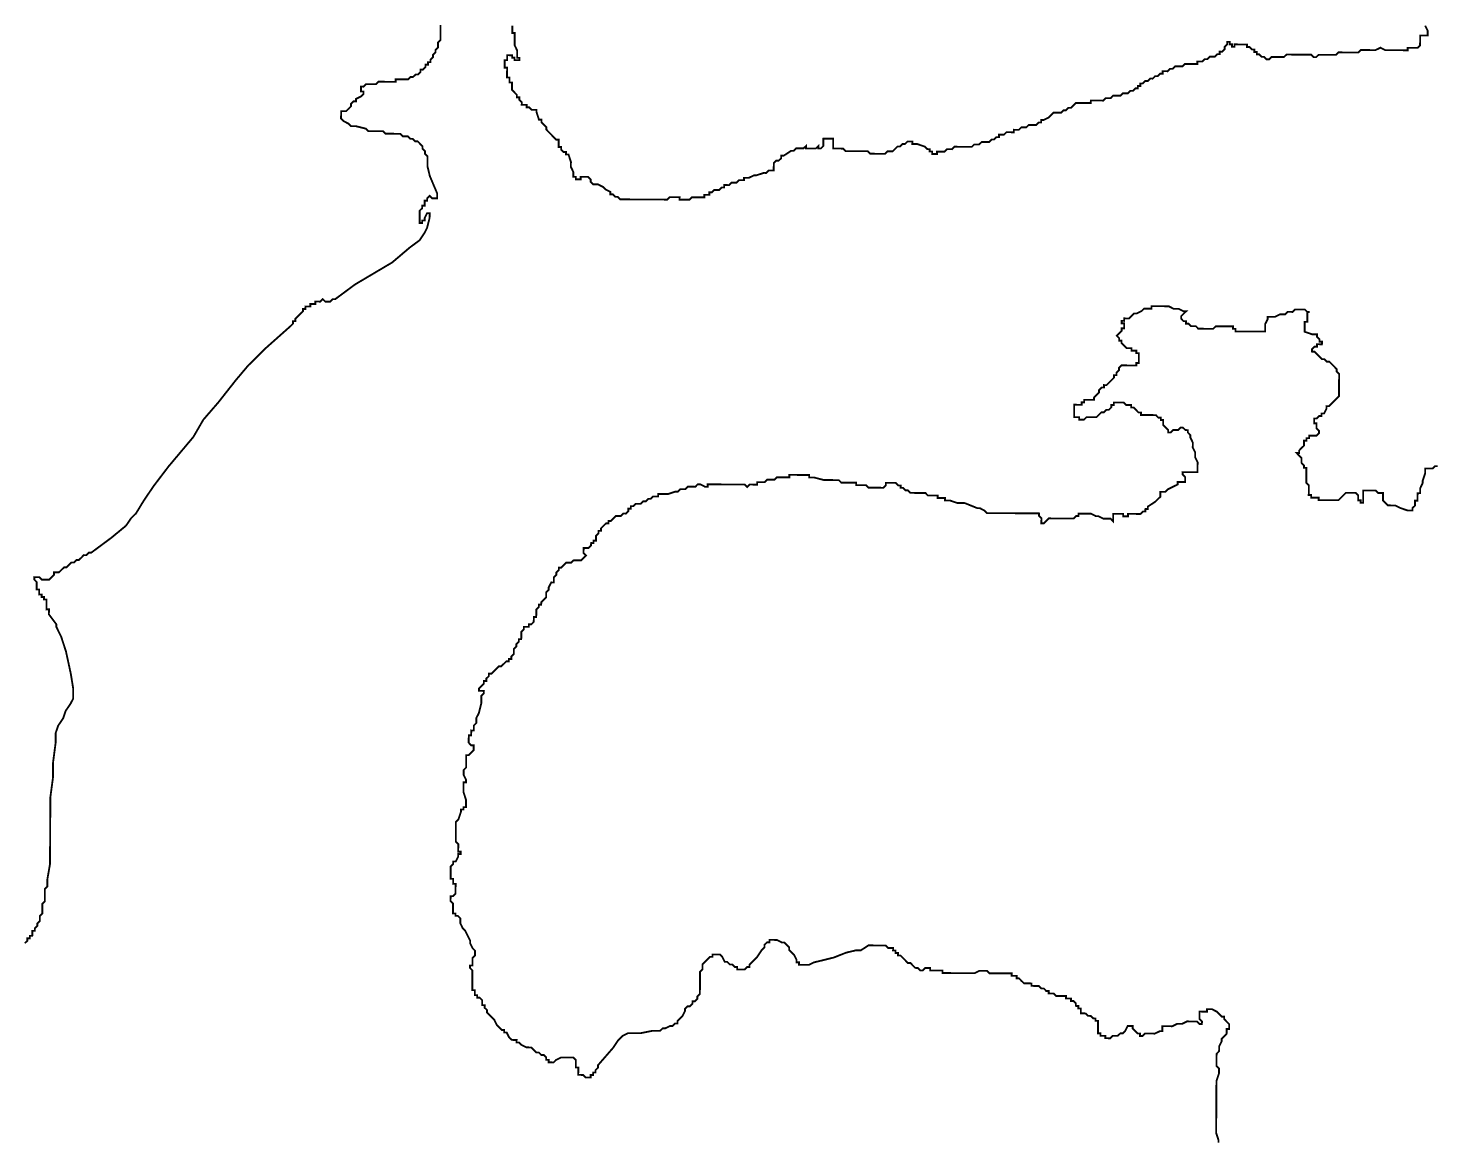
# Model space of a CAD drawing. Header units: metres. Extents: x 319816 to 366074, y 1739234 to 1838803.
# Drawn here: x 333776 to 336078, y 1793427 to 1795246 of the extents above; entities that cross this region are included whole.
import ezdxf

# ---------------------------------------------------------------- set-up
doc = ezdxf.new("R2010")
doc.units = ezdxf.units.M
doc.header["$MEASUREMENT"] = 0
doc.layers.add('HAZARDS LINE', color=1, linetype='Continuous')

msp = doc.modelspace()

# ---------------------------------------------------------------- linework, layer by layer
at = {"layer": 'HAZARDS LINE', "lineweight": 18, "const_width": 3}
for points in [[(333770.9, 1793748.7), (333775, 1793752.7), (333775, 1793756.8), (333779.1, 1793756.8), (333779.1, 1793760.8), (333783.1, 1793760.8), (333783.2, 1793764.8), (333783.2, 1793768.9), (333787.2, 1793768.9), (333787.3, 1793772.9), (333791.3, 1793776.9), (333791.4, 1793781), (333795.4, 1793785), (333795.4, 1793789.1), (333795.5, 1793793.1), (333799.5, 1793797.1), (333799.6, 1793801.2), (333799.6, 1793809.3), (333799.6, 1793813.3), (333803.7, 1793817.3), (333803.7, 1793821.4), (333803.8, 1793829.5), (333803.8, 1793833.5), (333803.8, 1793837.6), (333807.9, 1793841.6), (333807.9, 1793845.7), (333807.9, 1793849.7), (333807.9, 1793853.8), (333812.1, 1793878), (333812.3, 1793910.4), (333812.5, 1793942.8), (333812.7, 1793987.3), (333817, 1794019.7), (333817.1, 1794044), (333821.3, 1794076.3), (333821.4, 1794092.5), (333825.5, 1794104.7), (333833.7, 1794116.8), (333837.8, 1794128.9), (333846, 1794141), (333850.1, 1794149.1), (333850.1, 1794165.3), (333846.2, 1794189.6), (333838.3, 1794226), (333830.4, 1794250.4), (333822.4, 1794266.6), (333822.4, 1794270.7), (333810.3, 1794286.9), (333810.4, 1794291), (333810.4, 1794295), (333806.3, 1794295), (333806.4, 1794299.1), (333806.4, 1794303.1), (333806.4, 1794307.2), (333806.4, 1794311.2), (333802.4, 1794311.3), (333802.4, 1794315.3), (333798.4, 1794315.3), (333798.4, 1794319.4), (333794.3, 1794319.4), (333794.4, 1794323.4), (333794.4, 1794327.5), (333790.3, 1794327.5), (333790.3, 1794331.6), (333790.4, 1794335.6), (333790.4, 1794339.7), (333786.4, 1794343.7), (333786.4, 1794347.8), (333794.5, 1794347.7), (333798.5, 1794343.7), (333802.6, 1794343.6), (333806.6, 1794343.6), (333810.7, 1794343.6), (333814.7, 1794347.6), (333818.8, 1794351.7), (333818.8, 1794355.7), (333822.9, 1794355.7), (333826.9, 1794355.7), (333831, 1794359.7), (333835.1, 1794363.7), (333839.1, 1794363.7), (333843.2, 1794367.7), (333847.2, 1794371.7), (333851.3, 1794371.7), (333855.4, 1794375.7), (333859.4, 1794375.7), (333863.5, 1794379.7), (333867.5, 1794383.8), (333871.6, 1794383.7), (333875.7, 1794387.8), (333879.7, 1794387.8), (333912.2, 1794411.9), (333936.6, 1794432), (333944.8, 1794444.1), (333952.9, 1794452.1), (333965.2, 1794472.3), (333981.5, 1794496.5), (334006, 1794528.7), (334046.7, 1794577.1), (334063.1, 1794605.4), (334087.5, 1794633.6), (334116, 1794669.8), (334136.4, 1794694), (334164.9, 1794722.2), (334205.6, 1794758.4), (334209.7, 1794762.4), (334209.7, 1794766.5), (334213.7, 1794766.5), (334213.7, 1794770.5), (334217.8, 1794774.5), (334221.9, 1794778.6), (334226, 1794782.6), (334226, 1794786.6), (334230, 1794786.6), (334230.1, 1794790.7), (334234.1, 1794790.6), (334238.1, 1794790.6), (334238.2, 1794794.7), (334242.2, 1794794.6), (334246.3, 1794794.6), (334246.3, 1794798.7), (334254.4, 1794798.6), (334258.5, 1794802.6), (334262.5, 1794798.6), (334266.5, 1794798.6), (334270.6, 1794798.5), (334274.6, 1794802.6), (334278.7, 1794802.5), (334311.2, 1794826.6), (334372.1, 1794862.7), (334400.6, 1794886.9), (334416.8, 1794898.9), (334425, 1794911), (334429.1, 1794919.1), (334433.2, 1794935.3), (334433.3, 1794939.3), (334433.3, 1794943.4), (334429.2, 1794943.4), (334425.1, 1794935.3), (334425.1, 1794931.3), (334421.1, 1794931.3), (334421.1, 1794927.2), (334417, 1794927.3), (334417, 1794931.3), (334417.1, 1794935.4), (334417.1, 1794939.4), (334417.1, 1794943.5), (334417.1, 1794947.5), (334421.2, 1794951.5), (334421.2, 1794955.6), (334425.3, 1794955.6), (334425.3, 1794959.6), (334425.3, 1794963.7), (334429.4, 1794963.6), (334429.4, 1794967.7), (334433.4, 1794971.7), (334437.5, 1794967.6), (334445.6, 1794967.6), (334445.6, 1794975.7), (334433.6, 1795004.1), (334429.7, 1795020.3), (334429.7, 1795024.4), (334429.7, 1795028.4), (334429.7, 1795032.5), (334429.8, 1795036.5), (334425.7, 1795040.6), (334425.8, 1795044.6), (334421.7, 1795048.7), (334421.7, 1795052.7), (334417.7, 1795056.8), (334413.7, 1795060.9), (334409.6, 1795060.9), (334405.6, 1795065), (334401.6, 1795065), (334397.6, 1795069.1), (334393.5, 1795069.1), (334389.5, 1795069.1), (334385.4, 1795073.2), (334381.4, 1795073.2), (334377.3, 1795073.2), (334373.3, 1795073.3), (334369.2, 1795073.3), (334365.2, 1795073.3), (334361.1, 1795073.3), (334357.1, 1795077.4), (334353.1, 1795077.4), (334345, 1795077.5), (334340.9, 1795077.5), (334332.8, 1795077.5), (334328.8, 1795081.6), (334312.6, 1795085.7), (334308.6, 1795085.8), (334304.5, 1795085.8), (334300.5, 1795089.8), (334292.4, 1795093.9), (334288.4, 1795098), (334288.4, 1795102.1), (334288.5, 1795106.1), (334288.5, 1795110.2), (334292.5, 1795110.1), (334296.6, 1795110.1), (334300.7, 1795114.1), (334304.7, 1795118.2), (334304.7, 1795122.2), (334308.8, 1795126.2), (334312.9, 1795126.2), (334312.9, 1795130.3), (334321, 1795134.3), (334325.1, 1795138.3), (334325.1, 1795142.3), (334321, 1795142.4), (334321.1, 1795146.4), (334321.1, 1795150.5), (334325.1, 1795150.4), (334329.2, 1795154.5), (334333.3, 1795154.4), (334337.3, 1795154.4), (334345.4, 1795154.4), (334349.5, 1795158.4), (334353.5, 1795158.4), (334357.6, 1795158.4), (334361.6, 1795158.3), (334365.7, 1795158.3), (334369.7, 1795158.3), (334373.8, 1795158.3), (334377.8, 1795158.2), (334377.8, 1795162.3), (334381.9, 1795162.3), (334390, 1795162.2), (334394, 1795162.2), (334398.1, 1795162.2), (334402.1, 1795166.2), (334406.2, 1795166.2), (334410.3, 1795170.2), (334414.3, 1795170.2), (334418.4, 1795174.2), (334418.4, 1795178.3), (334422.4, 1795178.2), (334426.5, 1795182.3), (334426.5, 1795186.3), (334430.6, 1795186.3), (334430.6, 1795190.3), (334434.7, 1795190.3), (334434.7, 1795194.4), (334438.7, 1795198.4), (334438.8, 1795202.4), (334442.8, 1795206.5), (334442.9, 1795210.5), (334446.9, 1795214.5), (334447, 1795218.6), (334447, 1795222.6), (334451, 1795226.7), (334451.1, 1795230.7), (334451.1, 1795234.8), (334451.1, 1795238.8), (334451.1, 1795242.9), (334451.2, 1795251)], [(334568.6, 1795250.3), (334568.5, 1795246.3), (334568.5, 1795242.2), (334568.5, 1795238.2), (334572.5, 1795238.1), (334572.5, 1795234.1), (334572.5, 1795230), (334572.5, 1795226), (334572.5, 1795221.9), (334572.4, 1795217.9), (334576.4, 1795209.8), (334576.4, 1795201.7), (334576.4, 1795197.6), (334580.4, 1795197.6), (334580.4, 1795193.6), (334576.3, 1795193.6), (334572.3, 1795193.6), (334572.3, 1795197.7), (334568.3, 1795197.7), (334568.3, 1795201.7), (334564.2, 1795201.7), (334560.2, 1795201.8), (334560.2, 1795197.7), (334560.2, 1795193.7), (334556.1, 1795193.7), (334556.1, 1795189.6), (334556.1, 1795185.6), (334556, 1795181.5), (334560.1, 1795181.5), (334560, 1795173.4), (334560, 1795169.4), (334560, 1795165.3), (334564, 1795165.3), (334564, 1795161.3), (334564, 1795157.2), (334568, 1795157.2), (334568, 1795153.1), (334568, 1795149.1), (334568, 1795145), (334572, 1795141), (334576, 1795136.9), (334576, 1795132.9), (334580.1, 1795132.8), (334580, 1795128.8), (334584.1, 1795124.7), (334584, 1795120.7), (334588.1, 1795120.6), (334592.1, 1795120.6), (334592.1, 1795116.6), (334596.2, 1795116.6), (334600.2, 1795112.5), (334604.2, 1795112.5), (334608.3, 1795112.4), (334608.3, 1795108.4), (334612.2, 1795096.2), (334616.3, 1795096.2), (334616.3, 1795092.1), (334620.3, 1795088.1), (334624.3, 1795084), (334624.3, 1795080), (334628.3, 1795075.9), (334636.4, 1795067.7), (334640.4, 1795063.7), (334644.4, 1795063.7), (334644.4, 1795059.6), (334644.4, 1795051.5), (334648.4, 1795051.5), (334648.4, 1795047.4), (334652.4, 1795043.4), (334656.5, 1795043.3), (334656.4, 1795039.3), (334660.5, 1795039.3), (334664.5, 1795027.1), (334664.4, 1795019), (334668.4, 1795010.9), (334668.4, 1795006.8), (334668.4, 1795002.8), (334672.4, 1795002.8), (334672.4, 1794998.7), (334676.5, 1794998.7), (334680.5, 1794998.7), (334680.5, 1795002.7), (334684.6, 1795002.7), (334688.6, 1795002.7), (334692.7, 1795002.7), (334696.7, 1794998.6), (334696.7, 1794994.5), (334700.7, 1794990.5), (334704.7, 1794990.4), (334708.8, 1794990.4), (334716.9, 1794986.3), (334720.9, 1794982.3), (334729, 1794978.2), (334728.9, 1794974.1), (334733, 1794974.1), (334737, 1794970), (334741.1, 1794970), (334745.1, 1794965.9), (334749.1, 1794965.9), (334753.2, 1794965.9), (334757.2, 1794965.9), (334761.3, 1794965.8), (334765.3, 1794965.8), (334777.5, 1794965.8), (334781.5, 1794965.7), (334785.6, 1794965.7), (334789.6, 1794965.7), (334793.7, 1794965.7), (334797.7, 1794965.6), (334801.8, 1794965.6), (334805.8, 1794965.6), (334809.9, 1794965.6), (334813.9, 1794965.6), (334817.9, 1794965.5), (334822, 1794965.5), (334826.1, 1794969.5), (334830.1, 1794969.5), (334834.2, 1794969.5), (334838.2, 1794969.5), (334842.3, 1794969.4), (334842.2, 1794965.4), (334846.3, 1794965.4), (334850.3, 1794965.4), (334854.4, 1794965.3), (334858.4, 1794965.3), (334862.5, 1794969.3), (334866.5, 1794969.3), (334870.6, 1794969.3), (334874.6, 1794969.3), (334878.7, 1794969.2), (334882.7, 1794969.2), (334882.8, 1794973.3), (334886.8, 1794973.2), (334890.9, 1794973.2), (334890.9, 1794977.3), (334894.9, 1794977.3), (334899, 1794981.3), (334903, 1794981.3), (334907.1, 1794981.2), (334911.2, 1794985.3), (334915.2, 1794985.2), (334915.2, 1794989.3), (334919.3, 1794989.3), (334923.3, 1794989.2), (334927.4, 1794993.3), (334931.4, 1794993.2), (334935.5, 1794993.2), (334939.6, 1794997.2), (334943.6, 1794997.2), (334947.7, 1794997.2), (334947.7, 1795001.2), (334955.8, 1795001.2), (334963.9, 1795005.2), (334967.9, 1795005.2), (334980.1, 1795009.2), (334984.1, 1795009.1), (334988.2, 1795013.2), (334992.3, 1795013.1), (334996.3, 1795013.1), (334996.3, 1795017.2), (334996.4, 1795021.2), (334996.4, 1795025.3), (335000.5, 1795029.3), (335004.5, 1795029.3), (335008.6, 1795033.3), (335008.6, 1795037.3), (335012.6, 1795037.3), (335024.8, 1795045.4), (335028.9, 1795045.3), (335032.9, 1795049.4), (335037, 1795049.3), (335041, 1795049.3), (335045.1, 1795049.3), (335049.2, 1795053.3), (335049.1, 1795049.3), (335053.2, 1795049.2), (335061.3, 1795049.2), (335065.3, 1795049.2), (335069.4, 1795053.2), (335069.4, 1795049.2), (335073.4, 1795049.1), (335077.5, 1795053.2), (335077.5, 1795057.2), (335077.5, 1795061.3), (335077.6, 1795065.3), (335081.6, 1795065.3), (335085.7, 1795065.3), (335089.7, 1795065.2), (335093.7, 1795065.2), (335093.7, 1795061.2), (335093.7, 1795057.1), (335093.7, 1795053.1), (335093.7, 1795049), (335097.7, 1795049), (335101.8, 1795049), (335105.8, 1795049), (335109.9, 1795048.9), (335113.9, 1795044.9), (335117.9, 1795044.8), (335122, 1795044.8), (335126, 1795044.8), (335130.1, 1795044.8), (335134.1, 1795044.8), (335138.2, 1795044.7), (335142.2, 1795044.7), (335146.3, 1795044.7), (335150.3, 1795044.7), (335154.3, 1795040.6), (335158.4, 1795040.6), (335162.4, 1795040.5), (335166.5, 1795040.5), (335170.5, 1795040.5), (335174.6, 1795040.5), (335178.6, 1795040.5), (335182.7, 1795044.5), (335186.7, 1795044.5), (335190.8, 1795044.4), (335194.9, 1795048.5), (335198.9, 1795052.5), (335203, 1795052.5), (335207, 1795056.5), (335211.1, 1795056.5), (335215.2, 1795060.5), (335219.2, 1795060.5), (335223.3, 1795060.5), (335223.2, 1795056.4), (335227.3, 1795056.4), (335231.3, 1795056.4), (335243.4, 1795052.2), (335247.5, 1795048.2), (335251.5, 1795048.1), (335251.5, 1795044.1), (335255.5, 1795044.1), (335255.5, 1795040), (335259.6, 1795040), (335263.6, 1795040), (335263.6, 1795044), (335267.7, 1795044), (335271.7, 1795044), (335275.8, 1795044), (335279.9, 1795048), (335283.9, 1795048), (335287.9, 1795047.9), (335292, 1795052), (335296.1, 1795052), (335300.1, 1795051.9), (335304.2, 1795051.9), (335308.2, 1795051.9), (335312.3, 1795051.9), (335316.3, 1795051.8), (335320.4, 1795051.8), (335324.4, 1795055.8), (335328.5, 1795055.8), (335332.5, 1795055.8), (335336.6, 1795059.8), (335340.6, 1795059.8), (335344.7, 1795059.8), (335348.7, 1795059.8), (335352.8, 1795063.8), (335356.8, 1795063.8), (335360.9, 1795067.8), (335365, 1795067.8), (335365, 1795071.8), (335369, 1795071.8), (335373.1, 1795071.8), (335377.2, 1795075.8), (335381.2, 1795075.8), (335385.2, 1795075.7), (335389.3, 1795075.7), (335389.3, 1795079.8), (335397.4, 1795079.7), (335401.5, 1795083.8), (335405.5, 1795083.7), (335409.6, 1795083.7), (335413.6, 1795087.7), (335417.7, 1795087.7), (335421.7, 1795087.7), (335425.8, 1795087.7), (335429.9, 1795091.7), (335433.9, 1795091.7), (335433.9, 1795095.7), (335438, 1795095.7), (335446.1, 1795099.7), (335450.2, 1795103.7), (335454.2, 1795107.8), (335462.3, 1795107.7), (335466.4, 1795107.7), (335470.5, 1795111.7), (335474.5, 1795111.7), (335478.6, 1795115.7), (335482.6, 1795115.7), (335486.7, 1795119.7), (335490.8, 1795123.7), (335494.8, 1795123.7), (335498.9, 1795123.7), (335502.9, 1795123.7), (335506.9, 1795123.7), (335511, 1795123.6), (335515, 1795123.6), (335515.1, 1795127.7), (335519.1, 1795127.6), (335523.2, 1795127.6), (335527.2, 1795127.6), (335531.3, 1795127.6), (335535.3, 1795127.5), (335539.4, 1795131.6), (335543.4, 1795131.6), (335547.5, 1795131.5), (335551.5, 1795135.6), (335555.6, 1795135.5), (335559.6, 1795135.5), (335563.7, 1795135.5), (335567.8, 1795139.5), (335571.8, 1795139.5), (335575.8, 1795139.5), (335579.9, 1795143.5), (335584, 1795143.5), (335588, 1795147.5), (335592.1, 1795147.5), (335592.1, 1795151.5), (335596.2, 1795151.5), (335596.2, 1795155.5), (335600.2, 1795155.5), (335604.3, 1795159.6), (335608.3, 1795159.5), (335612.4, 1795163.6), (335616.5, 1795163.5), (335620.5, 1795167.6), (335624.6, 1795167.5), (335628.6, 1795171.6), (335632.7, 1795171.5), (335632.7, 1795175.6), (335636.8, 1795175.6), (335640.8, 1795175.5), (335644.9, 1795179.6), (335648.9, 1795179.5), (335653, 1795183.6), (335657, 1795183.6), (335661.1, 1795183.5), (335665.1, 1795183.5), (335669.2, 1795187.5), (335673.3, 1795187.5), (335677.3, 1795187.5), (335681.4, 1795187.5), (335685.4, 1795187.4), (335689.4, 1795187.4), (335689.5, 1795191.5), (335693.5, 1795191.4), (335697.6, 1795191.4), (335701.6, 1795195.4), (335705.7, 1795195.4), (335709.8, 1795199.5), (335713.8, 1795199.4), (335717.9, 1795199.4), (335721.9, 1795203.4), (335726, 1795203.4), (335726, 1795207.5), (335730, 1795207.4), (335734.1, 1795211.5), (335734.1, 1795215.5), (335738.2, 1795219.5), (335738.2, 1795223.6), (335742.3, 1795223.6), (335742.2, 1795219.5), (335746.3, 1795219.5), (335746.3, 1795215.4), (335750.3, 1795215.4), (335750.3, 1795219.5), (335758.4, 1795219.4), (335762.5, 1795219.4), (335766.5, 1795219.4), (335770.6, 1795219.4), (335770.6, 1795215.3), (335774.6, 1795215.3), (335778.6, 1795211.2), (335782.7, 1795211.2), (335782.7, 1795207.1), (335786.7, 1795207.1), (335786.7, 1795203.1), (335790.7, 1795203.1), (335794.8, 1795199), (335798.8, 1795199), (335802.8, 1795194.9), (335806.9, 1795194.9), (335810.9, 1795198.9), (335819, 1795198.8), (335823.1, 1795198.8), (335827.1, 1795198.8), (335831.2, 1795198.8), (335835.3, 1795202.8), (335839.3, 1795202.8), (335843.4, 1795202.8), (335847.4, 1795202.7), (335851.4, 1795202.7), (335855.5, 1795202.7), (335859.5, 1795202.7), (335863.6, 1795202.6), (335867.6, 1795202.6), (335871.7, 1795202.6), (335875.7, 1795202.6), (335879.8, 1795198.5), (335883.8, 1795198.5), (335887.9, 1795202.5), (335891.9, 1795202.5), (335896, 1795202.5), (335900, 1795202.4), (335904.1, 1795202.4), (335908.1, 1795202.4), (335912.2, 1795202.4), (335916.2, 1795202.4), (335920.3, 1795206.4), (335924.3, 1795206.4), (335928.4, 1795206.3), (335932.4, 1795206.3), (335936.5, 1795206.3), (335940.5, 1795206.3), (335944.6, 1795206.2), (335948.6, 1795206.2), (335952.7, 1795206.2), (335956.7, 1795210.2), (335960.8, 1795210.2), (335964.8, 1795210.2), (335968.9, 1795210.2), (335977, 1795210.1), (335981, 1795210.1), (335989.1, 1795214.1), (335997.2, 1795210), (336001.3, 1795210), (336005.3, 1795210), (336009.3, 1795209.9), (336013.4, 1795209.9), (336017.4, 1795209.9), (336021.5, 1795209.9), (336025.5, 1795209.9), (336029.6, 1795209.8), (336033.6, 1795209.8), (336033.7, 1795213.9), (336037.7, 1795213.8), (336045.8, 1795213.8), (336049.8, 1795213.8), (336053.9, 1795217.8), (336053.9, 1795221.8), (336054, 1795225.9), (336054, 1795229.9), (336054, 1795234), (336058.1, 1795234), (336062.1, 1795233.9), (336066.2, 1795233.9), (336066.2, 1795238), (336066.2, 1795233.9), (336066.2, 1795238), (336066.2, 1795242), (336062.2, 1795250.1)], [(336082.5, 1794529.4), (336078.4, 1794529.4), (336074.4, 1794525.4), (336070.3, 1794525.4), (336066.3, 1794525.4), (336062.2, 1794525.5), (336062.2, 1794521.4), (336062.2, 1794517.4), (336058.1, 1794505.2), (336058, 1794501.2), (336054, 1794493.1), (336053.9, 1794485), (336049.9, 1794485), (336049.8, 1794481), (336049.8, 1794477), (336049.8, 1794472.9), (336045.7, 1794472.9), (336045.7, 1794468.9), (336045.7, 1794464.8), (336041.6, 1794460.8), (336041.6, 1794456.8), (336033.5, 1794456.8), (336021.4, 1794460.9), (336013.3, 1794465), (336009.3, 1794465), (336005.2, 1794465.1), (336001.2, 1794465.1), (335997.2, 1794469.1), (335993.1, 1794473.2), (335993.2, 1794477.3), (335993.2, 1794481.3), (335993.2, 1794485.4), (335989.1, 1794485.4), (335985.1, 1794485.4), (335981.1, 1794489.5), (335973, 1794489.5), (335968.9, 1794489.5), (335964.9, 1794489.6), (335960.8, 1794489.6), (335960.8, 1794485.5), (335960.8, 1794481.5), (335960.7, 1794473.4), (335960.7, 1794469.3), (335956.7, 1794469.4), (335956.7, 1794473.4), (335952.7, 1794473.4), (335952.7, 1794477.5), (335952.7, 1794481.5), (335948.7, 1794485.6), (335944.6, 1794485.6), (335940.6, 1794485.7), (335936.5, 1794485.7), (335932.5, 1794485.7), (335928.4, 1794481.7), (335924.3, 1794477.6), (335920.3, 1794473.6), (335916.2, 1794473.6), (335912.2, 1794473.7), (335908.1, 1794473.7), (335904.1, 1794473.7), (335900, 1794473.7), (335896, 1794473.8), (335891.9, 1794473.8), (335887.9, 1794473.8), (335887.9, 1794477.8), (335883.9, 1794477.9), (335879.8, 1794477.9), (335875.8, 1794477.9), (335875.8, 1794482), (335871.7, 1794482), (335871.8, 1794486), (335871.8, 1794490.1), (335871.8, 1794494.1), (335871.8, 1794498.2), (335867.8, 1794502.2), (335867.8, 1794506.3), (335867.9, 1794510.3), (335867.9, 1794514.4), (335867.9, 1794518.4), (335867.9, 1794522.5), (335867.9, 1794526.5), (335863.9, 1794526.6), (335863.9, 1794530.6), (335859.9, 1794534.7), (335859.9, 1794538.7), (335859.9, 1794542.8), (335855.9, 1794546.8), (335851.9, 1794550.9), (335855.9, 1794550.9), (335856, 1794554.9), (335860, 1794559), (335864.1, 1794563), (335864.1, 1794567), (335864.1, 1794571.1), (335868.2, 1794571.1), (335868.2, 1794575.1), (335872.3, 1794575.1), (335872.3, 1794579.1), (335876.3, 1794579.1), (335880.4, 1794579.1), (335884.4, 1794579.1), (335888.5, 1794583.1), (335888.5, 1794587.2), (335884.5, 1794591.2), (335884.5, 1794599.3), (335880.5, 1794599.3), (335880.5, 1794603.4), (335880.5, 1794607.4), (335884.6, 1794607.4), (335888.7, 1794611.4), (335892.7, 1794611.4), (335892.7, 1794615.5), (335896.8, 1794615.4), (335900.9, 1794623.5), (335900.9, 1794627.6), (335904.9, 1794627.5), (335909, 1794631.6), (335913.1, 1794635.6), (335917.1, 1794639.6), (335921.2, 1794643.6), (335921.2, 1794647.7), (335921.3, 1794651.7), (335921.3, 1794655.8), (335921.3, 1794659.8), (335921.3, 1794663.9), (335921.3, 1794667.9), (335921.4, 1794672), (335921.4, 1794676), (335921.4, 1794680.1), (335917.4, 1794684.2), (335917.4, 1794688.2), (335913.4, 1794692.3), (335909.4, 1794696.3), (335905.3, 1794700.4), (335901.3, 1794700.4), (335897.3, 1794704.5), (335893.2, 1794704.5), (335889.2, 1794708.6), (335885.2, 1794712.7), (335881.1, 1794716.7), (335877.1, 1794716.8), (335877.1, 1794720.8), (335881.2, 1794724.8), (335885.2, 1794724.8), (335885.3, 1794728.9), (335889.3, 1794728.8), (335893.3, 1794728.8), (335893.4, 1794732.9), (335889.3, 1794732.9), (335889.3, 1794736.9), (335885.3, 1794741), (335885.3, 1794745.1), (335881.3, 1794745.1), (335877.2, 1794745.1), (335865.1, 1794749.2), (335865.1, 1794753.3), (335865.2, 1794757.3), (335865.2, 1794761.4), (335865.2, 1794765.4), (335869.3, 1794765.4), (335869.3, 1794769.4), (335869.3, 1794773.5), (335869.3, 1794777.5), (335869.4, 1794781.6), (335873.4, 1794781.6), (335869.4, 1794781.6), (335865.3, 1794785.7), (335861.3, 1794785.7), (335857.2, 1794785.7), (335853.2, 1794785.7), (335849.1, 1794785.7), (335845.1, 1794781.7), (335837, 1794781.8), (335832.9, 1794777.7), (335828.9, 1794777.8), (335824.8, 1794777.8), (335816.7, 1794773.8), (335808.6, 1794773.8), (335804.5, 1794773.8), (335804.5, 1794769.8), (335800.4, 1794761.7), (335800.4, 1794757.7), (335800.4, 1794753.6), (335800.4, 1794749.6), (335796.3, 1794749.6), (335788.2, 1794749.6), (335784.2, 1794749.7), (335768, 1794749.8), (335759.9, 1794749.8), (335755.8, 1794749.8), (335751.8, 1794749.8), (335751.8, 1794753.9), (335747.8, 1794753.9), (335747.8, 1794758), (335743.7, 1794758), (335739.7, 1794758), (335735.6, 1794758), (335731.6, 1794758.1), (335727.6, 1794758.1), (335719.5, 1794758.1), (335715.4, 1794754.1), (335711.3, 1794754.1), (335695.1, 1794754.2), (335691.1, 1794754.2), (335687.1, 1794758.3), (335683, 1794758.3), (335679, 1794758.3), (335675, 1794762.4), (335670.9, 1794762.4), (335670.9, 1794766.5), (335666.9, 1794766.5), (335662.9, 1794770.6), (335662.9, 1794774.6), (335666.9, 1794778.7), (335671, 1794782.7), (335667, 1794782.7), (335658.9, 1794786.8), (335654.9, 1794786.8), (335650.8, 1794786.8), (335642.7, 1794790.9), (335634.6, 1794791), (335630.6, 1794791), (335626.5, 1794791), (335622.5, 1794791), (335614.4, 1794791.1), (335614.4, 1794787), (335610.3, 1794787.1), (335606.3, 1794787.1), (335602.2, 1794787.1), (335598.2, 1794783.1), (335590, 1794779.1), (335586, 1794779.1), (335581.9, 1794775.1), (335577.9, 1794771), (335569.8, 1794771.1), (335569.7, 1794767), (335565.7, 1794767.1), (335565.7, 1794763), (335569.7, 1794763), (335569.7, 1794758.9), (335569.7, 1794754.9), (335565.6, 1794754.9), (335565.6, 1794750.9), (335561.5, 1794746.8), (335557.5, 1794742.8), (335561.5, 1794738.8), (335561.5, 1794734.7), (335565.5, 1794734.7), (335565.5, 1794730.6), (335569.5, 1794726.6), (335573.5, 1794722.5), (335577.6, 1794722.5), (335581.6, 1794722.4), (335581.6, 1794718.4), (335585.7, 1794718.4), (335589.7, 1794718.4), (335589.7, 1794714.3), (335593.7, 1794714.3), (335593.7, 1794710.2), (335593.7, 1794706.2), (335593.7, 1794702.1), (335593.6, 1794698.1), (335589.6, 1794698.1), (335589.6, 1794694.1), (335585.5, 1794694.1), (335581.5, 1794694.1), (335577.4, 1794694.1), (335573.4, 1794694.2), (335569.3, 1794694.2), (335565.3, 1794694.2), (335561.2, 1794690.2), (335561.2, 1794686.1), (335557.1, 1794682.1), (335557.1, 1794678.1), (335553.1, 1794678.1), (335553, 1794674), (335549, 1794670), (335540.8, 1794661.9), (335536.8, 1794662), (335536.8, 1794657.9), (335532.7, 1794657.9), (335528.6, 1794653.9), (335528.6, 1794649.9), (335524.5, 1794645.8), (335520.5, 1794641.8), (335520.4, 1794637.8), (335516.4, 1794637.8), (335512.4, 1794637.8), (335508.3, 1794637.8), (335504.3, 1794637.9), (335504.2, 1794633.8), (335500.2, 1794633.8), (335500.2, 1794629.8), (335496.1, 1794629.8), (335492.1, 1794629.8), (335488, 1794629.9), (335488, 1794625.8), (335488, 1794621.8), (335488, 1794617.7), (335487.9, 1794613.7), (335487.9, 1794609.6), (335492, 1794609.6), (335496, 1794609.6), (335496, 1794605.5), (335500, 1794605.5), (335504.1, 1794605.5), (335508.1, 1794609.5), (335516.2, 1794609.5), (335520.3, 1794609.4), (335524.3, 1794609.4), (335528.4, 1794613.4), (335532.5, 1794617.5), (335536.5, 1794617.4), (335540.6, 1794621.5), (335544.6, 1794621.4), (335548.7, 1794625.5), (335548.7, 1794629.5), (335552.8, 1794629.5), (335552.8, 1794633.5), (335556.9, 1794633.5), (335560.9, 1794633.5), (335565, 1794633.5), (335569, 1794633.5), (335573, 1794629.4), (335577.1, 1794629.4), (335581.1, 1794629.3), (335581.1, 1794625.3), (335585.1, 1794625.3), (335589.2, 1794621.2), (335593.2, 1794617.1), (335597.2, 1794617.1), (335597.2, 1794613.1), (335601.3, 1794613), (335605.3, 1794613), (335609.4, 1794613), (335613.4, 1794613), (335617.5, 1794612.9), (335621.5, 1794612.9), (335625.5, 1794608.8), (335629.6, 1794608.8), (335629.6, 1794604.8), (335633.6, 1794604.8), (335633.6, 1794600.7), (335633.6, 1794596.7), (335637.6, 1794592.6), (335641.6, 1794588.5), (335641.6, 1794584.5), (335645.6, 1794584.4), (335649.7, 1794588.5), (335657.8, 1794588.4), (335661.9, 1794592.5), (335665.9, 1794592.4), (335669.9, 1794588.4), (335674, 1794588.3), (335674, 1794584.3), (335678, 1794580.2), (335678, 1794576.2), (335682, 1794568.1), (335682, 1794564), (335681.9, 1794560), (335685.9, 1794551.8), (335685.9, 1794547.8), (335685.9, 1794543.7), (335689.9, 1794535.6), (335689.8, 1794527.5), (335689.8, 1794523.5), (335689.8, 1794519.4), (335685.8, 1794519.5), (335681.7, 1794519.5), (335677.7, 1794519.5), (335673.6, 1794519.5), (335669.6, 1794519.5), (335665.5, 1794519.6), (335665.5, 1794515.5), (335669.5, 1794511.4), (335669.5, 1794507.4), (335669.5, 1794503.3), (335665.4, 1794503.4), (335657.3, 1794503.4), (335657.3, 1794499.4), (335649.2, 1794495.4), (335641.1, 1794491.4), (335637, 1794487.3), (335633, 1794487.4), (335628.9, 1794487.4), (335628.9, 1794483.3), (335628.9, 1794479.3), (335624.8, 1794475.3), (335620.7, 1794471.2), (335608.5, 1794463.2), (335608.5, 1794459.2), (335604.5, 1794459.2), (335604.4, 1794455.1), (335600.4, 1794455.1), (335596.3, 1794451.1), (335592.3, 1794451.1), (335588.2, 1794451.2), (335584.2, 1794451.2), (335580.1, 1794451.2), (335576.1, 1794451.2), (335576.1, 1794447.2), (335572, 1794447.2), (335568, 1794447.2), (335568, 1794451.3), (335563.9, 1794451.3), (335559.9, 1794451.3), (335555.8, 1794451.3), (335551.8, 1794451.4), (335551.8, 1794447.3), (335551.8, 1794443.3), (335551.7, 1794439.2), (335547.7, 1794443.3), (335543.7, 1794443.3), (335539.6, 1794443.3), (335535.6, 1794443.4), (335527.5, 1794447.5), (335523.4, 1794447.5), (335515.4, 1794451.6), (335511.3, 1794451.6), (335507.3, 1794451.6), (335503.2, 1794451.6), (335499.2, 1794451.7), (335495.1, 1794451.7), (335495.1, 1794447.6), (335491.1, 1794447.7), (335487, 1794443.6), (335482.9, 1794443.7), (335478.9, 1794443.7), (335470.8, 1794443.7), (335466.8, 1794443.7), (335462.7, 1794443.8), (335458.7, 1794443.8), (335450.6, 1794443.8), (335446.5, 1794443.9), (335442.4, 1794439.8), (335438.4, 1794435.8), (335434.3, 1794435.8), (335434.3, 1794439.9), (335434.4, 1794443.9), (335430.3, 1794448), (335430.4, 1794452), (335426.3, 1794452.1), (335418.2, 1794452.1), (335414.2, 1794452.1), (335410.1, 1794452.2), (335406.1, 1794452.2), (335402, 1794452.2), (335393.9, 1794452.2), (335389.9, 1794452.3), (335385.8, 1794452.3), (335381.8, 1794452.3), (335377.7, 1794452.3), (335373.7, 1794452.4), (335369.7, 1794452.4), (335365.6, 1794452.4), (335361.6, 1794452.4), (335357.5, 1794452.4), (335353.5, 1794452.5), (335349.4, 1794452.5), (335345.4, 1794452.5), (335341.3, 1794456.6), (335333.3, 1794460.7), (335329.2, 1794460.7), (335309, 1794468.9), (335296.9, 1794469), (335284.8, 1794473.1), (335280.7, 1794473.1), (335276.7, 1794473.1), (335276.7, 1794477.2), (335272.6, 1794477.2), (335268.6, 1794477.2), (335264.5, 1794477.2), (335264.6, 1794481.3), (335260.5, 1794481.3), (335256.5, 1794481.3), (335248.4, 1794481.4), (335244.4, 1794485.5), (335240.3, 1794485.5), (335236.3, 1794485.5), (335232.2, 1794485.5), (335228.2, 1794485.5), (335224.1, 1794485.6), (335220.1, 1794485.6), (335216, 1794489.7), (335212, 1794489.7), (335208, 1794493.8), (335203.9, 1794493.8), (335203.9, 1794497.8), (335199.9, 1794497.8), (335195.9, 1794501.9), (335183.7, 1794502), (335179.7, 1794502), (335179.7, 1794498), (335175.6, 1794493.9), (335171.5, 1794494), (335167.5, 1794494), (335163.4, 1794494), (335155.4, 1794494), (335151.3, 1794494.1), (335147.3, 1794498.1), (335143.2, 1794498.2), (335139.2, 1794498.2), (335135.1, 1794498.2), (335131.1, 1794498.2), (335131.1, 1794502.3), (335127.1, 1794502.3), (335119, 1794502.3), (335114.9, 1794502.4), (335110.9, 1794502.4), (335106.8, 1794502.4), (335102.8, 1794506.5), (335098.8, 1794506.5), (335094.7, 1794506.5), (335090.7, 1794506.6), (335086.6, 1794506.6), (335082.6, 1794506.6), (335078.5, 1794506.6), (335062.3, 1794510.8), (335054.3, 1794510.8), (335054.3, 1794514.8), (335050.2, 1794514.9), (335046.2, 1794514.9), (335042.1, 1794514.9), (335038.1, 1794514.9), (335034, 1794515), (335030, 1794515), (335025.9, 1794515), (335021.9, 1794515), (335021.9, 1794511), (335017.8, 1794511), (335013.8, 1794511), (335009.7, 1794511), (335005.7, 1794511.1), (335001.6, 1794511.1), (334997.6, 1794507.1), (334993.5, 1794507.1), (334985.4, 1794507.1), (334981.3, 1794503.1), (334977.3, 1794503.1), (334973.3, 1794503.2), (334969.2, 1794503.2), (334969.2, 1794499.1), (334965.1, 1794499.1), (334961.1, 1794499.2), (334957, 1794499.2), (334953, 1794495.2), (334948.9, 1794499.2), (334944.9, 1794499.3), (334940.8, 1794499.3), (334936.8, 1794499.3), (334932.8, 1794499.3), (334928.7, 1794499.3), (334924.7, 1794499.4), (334920.6, 1794499.4), (334916.6, 1794499.4), (334912.5, 1794499.4), (334908.5, 1794499.5), (334904.4, 1794499.5), (334900.4, 1794499.5), (334896.3, 1794499.5), (334892.3, 1794499.6), (334888.2, 1794499.6), (334888.2, 1794495.5), (334884.2, 1794495.5), (334876.1, 1794499.6), (334872, 1794499.7), (334868, 1794495.6), (334863.9, 1794495.7), (334859.9, 1794495.7), (334855.8, 1794495.7), (334851.8, 1794491.7), (334847.7, 1794491.7), (334843.7, 1794491.7), (334839.6, 1794487.7), (334835.5, 1794487.7), (334823.4, 1794483.7), (334819.3, 1794483.8), (334815.3, 1794483.8), (334811.2, 1794483.8), (334807.2, 1794483.8), (334807.2, 1794479.8), (334803.1, 1794479.8), (334799.1, 1794479.8), (334795, 1794475.8), (334791, 1794475.8), (334786.9, 1794471.8), (334782.8, 1794471.8), (334778.8, 1794467.8), (334774.7, 1794467.8), (334770.7, 1794467.8), (334766.6, 1794463.8), (334762.6, 1794463.8), (334762.5, 1794459.8), (334758.5, 1794459.8), (334758.5, 1794455.8), (334754.4, 1794451.7), (334750.3, 1794451.8), (334746.3, 1794447.7), (334742.2, 1794447.8), (334738.2, 1794447.8), (334734.1, 1794443.7), (334730, 1794439.7), (334726, 1794439.7), (334726, 1794435.7), (334721.9, 1794435.7), (334717.8, 1794431.7), (334713.8, 1794427.7), (334713.8, 1794423.6), (334709.7, 1794423.6), (334709.7, 1794419.6), (334705.6, 1794415.6), (334705.6, 1794411.5), (334705.6, 1794407.5), (334701.5, 1794407.5), (334701.5, 1794403.4), (334697.5, 1794403.5), (334697.4, 1794399.4), (334693.4, 1794395.4), (334689.3, 1794395.4), (334685.3, 1794395.4), (334685.2, 1794391.4), (334685.2, 1794387.3), (334689.2, 1794383.3), (334685.2, 1794379.2), (334681.1, 1794375.2), (334677.1, 1794375.2), (334673, 1794375.3), (334669, 1794375.3), (334664.9, 1794371.3), (334660.8, 1794371.3), (334656.8, 1794371.3), (334652.7, 1794367.3), (334648.7, 1794363.3), (334644.6, 1794363.3), (334644.6, 1794359.2), (334640.5, 1794355.2), (334640.5, 1794351.2), (334636.4, 1794347.1), (334636.4, 1794343.1), (334636.4, 1794339), (334632.3, 1794339.1), (334628.2, 1794331), (334628.2, 1794326.9), (334624.1, 1794322.9), (334624.1, 1794318.9), (334624.1, 1794314.8), (334620, 1794310.8), (334616, 1794306.8), (334615.9, 1794302.7), (334611.9, 1794302.7), (334611.9, 1794298.7), (334607.8, 1794294.7), (334607.8, 1794290.6), (334607.8, 1794286.6), (334607.7, 1794282.5), (334603.7, 1794282.5), (334603.7, 1794278.5), (334603.6, 1794274.4), (334599.6, 1794270.4), (334595.5, 1794270.4), (334595.5, 1794266.4), (334591.5, 1794266.4), (334587.4, 1794266.4), (334587.4, 1794262.4), (334583.3, 1794258.4), (334583.3, 1794254.3), (334583.3, 1794250.3), (334583.2, 1794246.2), (334579.2, 1794246.2), (334579.2, 1794242.2), (334575.1, 1794238.2), (334575.1, 1794234.1), (334571, 1794230.1), (334571, 1794222), (334566.9, 1794218), (334566.9, 1794213.9), (334562.8, 1794213.9), (334562.8, 1794209.9), (334558.8, 1794209.9), (334554.7, 1794205.9), (334550.6, 1794201.9), (334546.6, 1794201.9), (334542.5, 1794197.9), (334538.4, 1794193.8), (334534.4, 1794189.8), (334530.3, 1794189.8), (334530.3, 1794185.8), (334526.2, 1794181.8), (334526.2, 1794177.7), (334522.1, 1794177.7), (334522.1, 1794173.7), (334518.1, 1794169.7), (334514, 1794165.6), (334514, 1794161.6), (334518, 1794161.6), (334522.1, 1794161.5), (334522, 1794157.5), (334518, 1794153.5), (334517.9, 1794145.4), (334517.9, 1794141.3), (334513.8, 1794125.1), (334509.7, 1794117.1), (334509.6, 1794113), (334509.6, 1794109), (334505.6, 1794104.9), (334505.5, 1794100.9), (334505.5, 1794096.8), (334501.5, 1794096.9), (334501.4, 1794092.8), (334501.4, 1794088.8), (334497.4, 1794088.8), (334497.3, 1794084.7), (334497.3, 1794080.7), (334497.3, 1794076.7), (334501.3, 1794072.6), (334505.4, 1794072.6), (334505.4, 1794068.5), (334505.3, 1794064.5), (334501.3, 1794060.4), (334497.2, 1794056.4), (334493.1, 1794056.4), (334493.1, 1794052.4), (334493.1, 1794044.3), (334493.1, 1794040.2), (334493, 1794036.2), (334489, 1794032.2), (334488.9, 1794028.1), (334488.9, 1794024.1), (334492.9, 1794016), (334492.9, 1794011.9), (334488.8, 1794011.9), (334488.8, 1794007.9), (334488.8, 1794003.8), (334488.8, 1793999.8), (334488.8, 1793995.7), (334492.7, 1793983.6), (334492.7, 1793979.5), (334492.7, 1793975.5), (334492.7, 1793971.4), (334488.6, 1793971.4), (334488.6, 1793967.4), (334484.6, 1793967.4), (334484.5, 1793963.4), (334480.4, 1793951.2), (334476.3, 1793947.2), (334476.3, 1793939.1), (334476.3, 1793935.1), (334476.3, 1793931), (334476.2, 1793927), (334476.2, 1793922.9), (334476.2, 1793914.8), (334480.2, 1793910.8), (334480.2, 1793906.7), (334480.1, 1793902.7), (334480.1, 1793898.6), (334484.2, 1793898.6), (334484.1, 1793894.5), (334480.1, 1793894.6), (334480.1, 1793890.5), (334476, 1793882.4), (334471.9, 1793882.5), (334471.9, 1793878.4), (334467.8, 1793874.4), (334467.8, 1793870.3), (334467.8, 1793866.3), (334467.8, 1793862.2), (334467.8, 1793858.2), (334467.7, 1793854.2), (334471.8, 1793854.1), (334471.8, 1793850.1), (334471.7, 1793846), (334475.8, 1793846), (334475.8, 1793842), (334475.7, 1793837.9), (334475.7, 1793833.9), (334475.7, 1793829.8), (334471.6, 1793825.8), (334467.6, 1793825.8), (334467.6, 1793821.8), (334467.5, 1793817.7), (334471.6, 1793813.6), (334471.5, 1793809.6), (334471.5, 1793805.6), (334471.5, 1793801.5), (334471.5, 1793797.5), (334475.5, 1793797.4), (334475.5, 1793793.4), (334479.5, 1793793.4), (334483.6, 1793789.3), (334483.5, 1793781.2), (334487.5, 1793773.1), (334491.6, 1793769), (334499.6, 1793752.8), (334499.5, 1793748.7), (334503.5, 1793740.6), (334507.6, 1793736.5), (334507.5, 1793732.5), (334507.5, 1793728.4), (334503.4, 1793724.4), (334503.4, 1793720.4), (334503.4, 1793716.3), (334503.4, 1793712.3), (334499.3, 1793712.3), (334499.3, 1793708.2), (334503.3, 1793704.2), (334503.3, 1793700.1), (334503.3, 1793696.1), (334503.3, 1793692), (334503.2, 1793688), (334503.2, 1793683.9), (334503.2, 1793675.8), (334503.2, 1793671.8), (334507.2, 1793671.8), (334507.2, 1793667.7), (334507.2, 1793663.7), (334511.2, 1793663.6), (334511.2, 1793659.6), (334515.2, 1793659.6), (334519.3, 1793655.5), (334519.2, 1793651.4), (334519.2, 1793647.4), (334523.3, 1793647.4), (334523.2, 1793643.3), (334527.3, 1793639.3), (334527.2, 1793635.2), (334531.3, 1793631.1), (334539.3, 1793623), (334543.3, 1793614.9), (334547.3, 1793610.8), (334551.4, 1793606.7), (334555.4, 1793606.7), (334555.4, 1793602.7), (334559.4, 1793602.6), (334563.4, 1793594.5), (334567.5, 1793590.5), (334571.5, 1793590.4), (334575.6, 1793590.4), (334575.5, 1793586.4), (334579.6, 1793586.3), (334583.6, 1793582.3), (334591.7, 1793578.2), (334595.7, 1793578.2), (334599.8, 1793578.1), (334603.8, 1793574.1), (334607.8, 1793570), (334611.9, 1793570), (334615.9, 1793565.9), (334620, 1793565.9), (334624, 1793561.8), (334624, 1793557.8), (334628, 1793557.7), (334628, 1793553.7), (334632, 1793553.7), (334636.1, 1793553.6), (334640.1, 1793557.7), (334648.3, 1793561.7), (334652.3, 1793561.6), (334656.4, 1793561.6), (334660.4, 1793561.6), (334664.5, 1793561.6), (334668.5, 1793561.6), (334672.5, 1793557.5), (334672.5, 1793553.4), (334672.5, 1793545.3), (334676.5, 1793545.3), (334676.5, 1793541.3), (334676.5, 1793537.2), (334676.4, 1793533.2), (334680.5, 1793533.2), (334684.5, 1793533.1), (334688.6, 1793529.1), (334692.6, 1793529), (334696.7, 1793529), (334696.7, 1793533.1), (334700.7, 1793533), (334700.8, 1793537.1), (334704.8, 1793537.1), (334704.8, 1793541.1), (334708.9, 1793545.1), (334708.9, 1793549.2), (334733.4, 1793577.4), (334741.5, 1793589.5), (334749.7, 1793597.5), (334757.8, 1793601.5), (334769.9, 1793601.5), (334778, 1793601.4), (334798.3, 1793605.4), (334802.3, 1793605.3), (334806.4, 1793605.3), (334810.4, 1793605.3), (334814.5, 1793609.3), (334818.5, 1793609.3), (334826.7, 1793613.3), (334830.7, 1793613.3), (334834.8, 1793617.3), (334838.8, 1793617.3), (334838.8, 1793621.3), (334842.9, 1793625.4), (334847, 1793629.4), (334851.1, 1793637.5), (334851.1, 1793641.5), (334855.2, 1793645.5), (334859.2, 1793645.5), (334863.3, 1793649.5), (334863.3, 1793653.6), (334867.4, 1793653.6), (334871.4, 1793657.6), (334871.4, 1793661.6), (334875.5, 1793665.7), (334875.5, 1793669.7), (334875.6, 1793673.8), (334875.6, 1793681.9), (334875.6, 1793685.9), (334875.7, 1793694), (334875.7, 1793702.1), (334879.8, 1793706.1), (334879.8, 1793710.2), (334879.8, 1793714.2), (334883.9, 1793718.3), (334888, 1793722.3), (334892, 1793726.3), (334896.1, 1793726.3), (334896.1, 1793730.3), (334900.2, 1793730.3), (334904.2, 1793730.3), (334908.3, 1793730.3), (334912.3, 1793726.2), (334916.3, 1793718.1), (334920.3, 1793718.1), (334924.4, 1793714), (334928.4, 1793714), (334932.4, 1793709.9), (334936.5, 1793709.9), (334936.5, 1793705.8), (334940.5, 1793705.8), (334944.6, 1793705.8), (334948.6, 1793705.7), (334952.7, 1793709.8), (334956.7, 1793709.8), (334956.7, 1793713.8), (334960.8, 1793717.8), (334964.9, 1793721.9), (334969, 1793725.9), (334977.1, 1793738), (334981.2, 1793742), (334981.2, 1793746.1), (334985.3, 1793750.1), (334989.3, 1793750.1), (334989.3, 1793754.1), (334993.4, 1793754.1), (334997.4, 1793754.1), (335001.5, 1793754), (335009.6, 1793749.9), (335013.6, 1793749.9), (335017.6, 1793745.9), (335021.7, 1793741.8), (335021.6, 1793737.7), (335029.7, 1793729.6), (335033.7, 1793721.5), (335033.7, 1793717.4), (335037.7, 1793717.4), (335037.7, 1793713.4), (335041.7, 1793713.3), (335045.8, 1793713.3), (335049.8, 1793713.3), (335053.9, 1793713.3), (335062, 1793717.3), (335078.2, 1793721.2), (335094.4, 1793725.2), (335114.7, 1793733.2), (335130.9, 1793737.1), (335139, 1793737.1), (335151.2, 1793745.1), (335155.3, 1793745.1), (335159.3, 1793745.1), (335163.3, 1793745), (335167.4, 1793745), (335171.4, 1793745), (335175.5, 1793745), (335179.5, 1793745), (335183.6, 1793740.9), (335187.6, 1793740.9), (335191.7, 1793740.8), (335191.6, 1793736.8), (335195.7, 1793736.8), (335195.7, 1793732.7), (335199.7, 1793732.7), (335199.7, 1793728.6), (335203.7, 1793728.6), (335207.8, 1793724.6), (335211.8, 1793720.5), (335215.8, 1793716.4), (335219.9, 1793716.4), (335223.9, 1793712.3), (335227.9, 1793708.3), (335232, 1793708.2), (335236, 1793704.2), (335240, 1793704.1), (335244.1, 1793708.2), (335248.1, 1793708.1), (335252.2, 1793708.1), (335252.2, 1793704.1), (335256.2, 1793704), (335260.3, 1793704), (335264.3, 1793704), (335268.4, 1793704), (335272.4, 1793704), (335272.4, 1793699.9), (335276.4, 1793699.9), (335280.5, 1793699.9), (335288.6, 1793699.8), (335296.7, 1793699.8), (335300.7, 1793699.8), (335304.8, 1793699.7), (335308.8, 1793699.7), (335312.9, 1793699.7), (335316.9, 1793699.7), (335321, 1793699.6), (335325, 1793699.6), (335333.1, 1793703.6), (335337.2, 1793703.6), (335341.2, 1793703.6), (335345.3, 1793703.6), (335349.3, 1793699.5), (335353.3, 1793699.5), (335357.4, 1793699.4), (335361.4, 1793699.4), (335365.5, 1793699.4), (335369.5, 1793699.4), (335373.6, 1793699.3), (335377.6, 1793699.3), (335381.7, 1793699.3), (335385.7, 1793699.3), (335385.7, 1793695.2), (335389.7, 1793695.2), (335393.8, 1793695.2), (335393.8, 1793691.1), (335397.8, 1793691.1), (335401.8, 1793687), (335405.9, 1793683), (335409.9, 1793683), (335418, 1793682.9), (335418, 1793678.9), (335422, 1793678.8), (335426.1, 1793678.8), (335430.1, 1793678.8), (335434.2, 1793674.7), (335438.2, 1793674.7), (335442.2, 1793670.6), (335446.3, 1793670.6), (335446.3, 1793666.6), (335450.3, 1793666.5), (335454.4, 1793666.5), (335458.4, 1793662.4), (335462.4, 1793662.4), (335466.5, 1793662.4), (335470.5, 1793662.4), (335474.6, 1793662.4), (335474.5, 1793658.3), (335478.6, 1793658.3), (335482.6, 1793658.3), (335482.6, 1793654.2), (335486.7, 1793654.2), (335490.7, 1793650.1), (335490.7, 1793646.1), (335494.7, 1793646), (335494.7, 1793642), (335498.7, 1793642), (335498.7, 1793637.9), (335498.7, 1793633.9), (335502.7, 1793633.9), (335506.8, 1793633.8), (335510.8, 1793629.8), (335514.9, 1793629.7), (335518.9, 1793625.7), (335522.9, 1793625.6), (335522.9, 1793621.6), (335527, 1793621.6), (335526.9, 1793617.5), (335526.9, 1793613.5), (335526.9, 1793609.4), (335526.9, 1793605.4), (335526.9, 1793601.3), (335530.9, 1793601.3), (335530.9, 1793597.3), (335534.9, 1793597.2), (335539, 1793597.2), (335539, 1793593.2), (335543, 1793593.2), (335547, 1793593.1), (335551.1, 1793597.2), (335555.2, 1793597.1), (335559.2, 1793597.1), (335563.3, 1793601.1), (335567.3, 1793601.1), (335571.4, 1793605.1), (335575.5, 1793613.2), (335579.5, 1793613.2), (335583.6, 1793613.2), (335583.6, 1793609.1), (335587.6, 1793605), (335591.6, 1793601), (335595.7, 1793601), (335595.6, 1793596.9), (335599.7, 1793596.9), (335603.8, 1793600.9), (335611.9, 1793600.9), (335620, 1793600.8), (335628.1, 1793604.8), (335632.1, 1793604.8), (335632.1, 1793608.9), (335632.2, 1793612.9), (335636.2, 1793612.9), (335640.3, 1793612.9), (335648.4, 1793612.8), (335656.5, 1793616.8), (335664.6, 1793616.8), (335672.7, 1793620.8), (335676.7, 1793620.7), (335680.8, 1793620.7), (335684.8, 1793620.7), (335688.9, 1793620.7), (335692.9, 1793616.6), (335696.9, 1793616.6), (335697, 1793620.6), (335692.9, 1793624.7), (335693, 1793628.8), (335693, 1793632.8), (335693, 1793636.9), (335697.1, 1793636.8), (335701.1, 1793636.8), (335705.2, 1793636.8), (335705.2, 1793640.8), (335709.2, 1793640.8), (335713.3, 1793640.8), (335721.3, 1793636.7), (335729.4, 1793628.6), (335733.4, 1793628.5), (335733.4, 1793624.5), (335737.4, 1793620.4), (335741.5, 1793616.3), (335741.4, 1793612.3), (335741.4, 1793608.2), (335737.4, 1793608.3), (335737.3, 1793600.2), (335733.3, 1793596.1), (335729.2, 1793592.1), (335729.2, 1793588.1), (335725.1, 1793580), (335725.1, 1793575.9), (335725, 1793571.9), (335721, 1793567.9), (335720.9, 1793563.8), (335720.9, 1793555.7), (335720.9, 1793551.7), (335720.9, 1793547.6), (335724.9, 1793543.6), (335724.9, 1793539.5), (335724.8, 1793535.5), (335720.7, 1793523.3), (335720.7, 1793519.3), (335720.6, 1793511.2), (335720.6, 1793503.1), (335720.6, 1793495), (335720.5, 1793482.9), (335720.5, 1793478.8), (335720.4, 1793466.7), (335720.4, 1793462.6), (335720.3, 1793450.5), (335720.3, 1793446.4), (335720.3, 1793442.4), (335720.2, 1793438.3), (335724.2, 1793426.2), (335724.2, 1793422.1)]]:
    msp.add_lwpolyline(points, dxfattribs=at)

doc.saveas('drawing.dxf')
